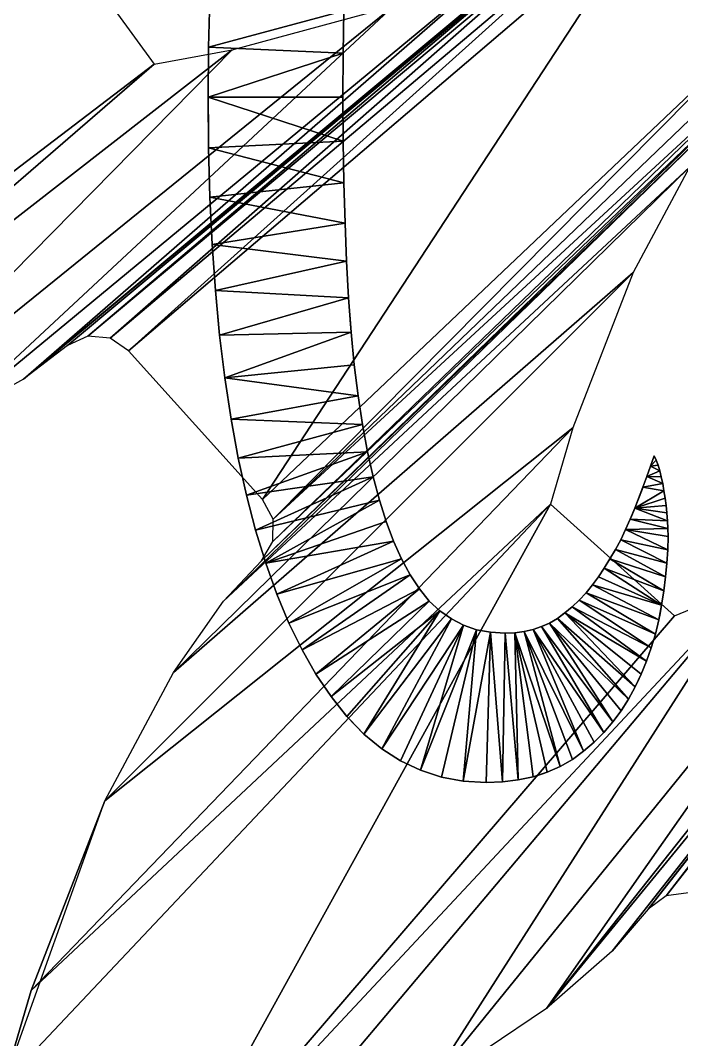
# Model space of a CAD drawing. Header units: inches. Extents: x 62 to 1153, y 3 to 780.
# Drawn here: x 79.68 to 83.19, y 12.08 to 17.49 of the extents above; entities that cross this region are included whole.
import ezdxf

# ---------------------------------------------------------------- set-up
doc = ezdxf.new("R2010")
doc.units = ezdxf.units.IN
doc.header["$MEASUREMENT"] = 0
doc.layers.add('Base', color=3, linetype='Continuous')
doc.layers.add('Main_Gear', color=4, linetype='Continuous')

msp = doc.modelspace()

# ---------------------------------------------------------------- linework, layer by layer
at = {"layer": 'Base'}
for points in [[(80.687, 17.6005, -44), (80.679, 17.3435, -44), (80.679, 17.3435, -43)], [(80.687, 17.6005, -44), (80.679, 17.3435, -43), (80.687, 17.6005, -43)], [(80.687, 17.6005, -43), (80.679, 17.3435, -43), (81.396, 17.5375, -43)], [(81.393, 17.3125, -43), (81.396, 17.5375, -43), (80.679, 17.3435, -43)], [(81.396, 17.5375, -44), (81.396, 17.5375, -43), (81.393, 17.3125, -43)], [(81.396, 17.5375, -44), (81.393, 17.3125, -43), (81.393, 17.3125, -44)], [(80.679, 17.3435, -44), (80.677, 17.0795, -44), (80.677, 17.0795, -43)], [(80.679, 17.3435, -44), (80.677, 17.0795, -43), (80.679, 17.3435, -43)], [(80.677, 17.0795, -43), (81.393, 17.3125, -43), (80.679, 17.3435, -43)], [(81.392, 17.0795, -43), (81.393, 17.3125, -43), (80.677, 17.0795, -43)], [(81.393, 17.3125, -44), (81.393, 17.3125, -43), (81.392, 17.0795, -43)], [(81.393, 17.3125, -44), (81.392, 17.0795, -43), (81.392, 17.0795, -44)], [(80.677, 17.0795, -44), (80.6784, 16.8995, -44), (80.677, 17.0795, -43)], [(80.6784, 16.8995, -44), (80.679, 16.8105, -43), (80.677, 17.0795, -43)], [(80.677, 17.0795, -43), (80.679, 16.8105, -43), (81.394, 16.8465, -43)], [(81.392, 17.0795, -43), (80.677, 17.0795, -43), (81.394, 16.8465, -43)], [(81.392, 17.0795, -44), (81.392, 17.0795, -43), (81.394, 16.8465, -44)], [(81.392, 17.0795, -43), (81.394, 16.8465, -43), (81.394, 16.8465, -44)], [(80.6784, 16.8995, -44), (80.679, 16.8105, -44), (80.679, 16.8105, -43)], [(81.397, 16.6245, -43), (81.394, 16.8465, -43), (80.679, 16.8105, -43)], [(81.394, 16.8465, -44), (81.394, 16.8465, -43), (81.397, 16.6245, -43)], [(81.394, 16.8465, -44), (81.397, 16.6245, -43), (81.397, 16.6245, -44)], [(80.679, 16.8105, -44), (80.686, 16.5495, -44), (80.686, 16.5495, -43)], [(80.679, 16.8105, -44), (80.686, 16.5495, -43), (80.679, 16.8105, -43)], [(80.679, 16.8105, -43), (80.686, 16.5495, -43), (81.397, 16.6245, -43)], [(81.403, 16.4115, -43), (81.397, 16.6245, -43), (80.686, 16.5495, -43)], [(81.397, 16.6245, -44), (81.397, 16.6245, -43), (81.403, 16.4115, -43)], [(81.397, 16.6245, -44), (81.403, 16.4115, -43), (81.403, 16.4115, -44)], [(80.686, 16.5495, -44), (80.699, 16.2975, -44), (80.699, 16.2975, -43)], [(80.686, 16.5495, -44), (80.699, 16.2975, -43), (80.686, 16.5495, -43)], [(80.686, 16.5495, -43), (80.699, 16.2975, -43), (81.403, 16.4115, -43)], [(81.411, 16.2085, -43), (81.403, 16.4115, -43), (80.699, 16.2975, -43)], [(81.403, 16.4115, -44), (81.403, 16.4115, -43), (81.411, 16.2085, -43)], [(81.403, 16.4115, -44), (81.411, 16.2085, -43), (81.411, 16.2085, -44)], [(80.699, 16.2975, -44), (80.716, 16.0535, -44), (80.716, 16.0535, -43)], [(80.699, 16.2975, -44), (80.716, 16.0535, -43), (80.699, 16.2975, -43)], [(80.699, 16.2975, -43), (80.716, 16.0535, -43), (81.411, 16.2085, -43)], [(81.422, 16.0155, -43), (81.411, 16.2085, -43), (80.716, 16.0535, -43)], [(81.411, 16.2085, -44), (81.411, 16.2085, -43), (81.422, 16.0155, -43)], [(81.411, 16.2085, -44), (81.422, 16.0155, -43), (81.422, 16.0155, -44)], [(80.738, 15.8175, -43), (80.716, 16.0535, -43), (80.7326, 15.8755, -44)], [(80.716, 16.0535, -44), (80.7326, 15.8755, -44), (80.716, 16.0535, -43)], [(80.716, 16.0535, -43), (80.738, 15.8175, -43), (81.422, 16.0155, -43)], [(81.435, 15.8325, -43), (81.422, 16.0155, -43), (80.738, 15.8175, -43)], [(81.422, 16.0155, -44), (81.422, 16.0155, -43), (81.427, 15.9451, -44)], [(81.422, 16.0155, -43), (81.435, 15.8325, -43), (81.427, 15.9451, -44)], [(81.432, 15.8755, -44), (81.427, 15.9451, -44), (81.435, 15.8325, -43)], [(80.7326, 15.8755, -44), (80.738, 15.8175, -44), (80.738, 15.8175, -43)], [(81.435, 15.8325, -43), (81.435, 15.8325, -44), (81.432, 15.8755, -44)], [(80.738, 15.8175, -43), (80.766, 15.5895, -43), (81.435, 15.8325, -43)], [(80.738, 15.8175, -44), (80.766, 15.5895, -44), (80.766, 15.5895, -43)], [(80.738, 15.8175, -44), (80.766, 15.5895, -43), (80.738, 15.8175, -43)], [(81.452, 15.6585, -43), (81.435, 15.8325, -43), (80.766, 15.5895, -43)], [(81.435, 15.8325, -44), (81.435, 15.8325, -43), (81.452, 15.6585, -43)], [(81.435, 15.8325, -44), (81.452, 15.6585, -43), (81.452, 15.6585, -44)], [(81.473, 15.4955, -43), (81.452, 15.6585, -43), (80.766, 15.5895, -43)], [(81.452, 15.6585, -44), (81.452, 15.6585, -43), (81.473, 15.4955, -43)], [(81.452, 15.6585, -44), (81.473, 15.4955, -43), (81.473, 15.4955, -44)], [(80.766, 15.5895, -43), (80.799, 15.3715, -43), (81.473, 15.4955, -43)], [(80.766, 15.5895, -44), (80.799, 15.3715, -44), (80.799, 15.3715, -43)], [(80.766, 15.5895, -44), (80.799, 15.3715, -43), (80.766, 15.5895, -43)], [(81.496, 15.3425, -43), (81.473, 15.4955, -43), (80.799, 15.3715, -43)], [(81.473, 15.4955, -44), (81.473, 15.4955, -43), (81.496, 15.3425, -43)], [(81.473, 15.4955, -44), (81.496, 15.3425, -43), (81.496, 15.3425, -44)], [(80.799, 15.3715, -43), (80.837, 15.1645, -43), (81.496, 15.3425, -43)], [(80.799, 15.3715, -44), (80.837, 15.1645, -44), (80.837, 15.1645, -43)], [(80.799, 15.3715, -44), (80.837, 15.1645, -43), (80.799, 15.3715, -43)], [(81.523, 15.1985, -43), (81.496, 15.3425, -43), (80.837, 15.1645, -43)], [(81.496, 15.3425, -44), (81.496, 15.3425, -43), (81.523, 15.1985, -43)], [(81.496, 15.3425, -44), (81.523, 15.1985, -43), (81.523, 15.1985, -44)], [(80.837, 15.1645, -43), (80.881, 14.9675, -43), (81.523, 15.1985, -43)], [(81.553, 15.0645, -43), (81.523, 15.1985, -43), (80.881, 14.9675, -43)], [(81.523, 15.1985, -44), (81.523, 15.1985, -43), (81.553, 15.0645, -43)], [(81.523, 15.1985, -44), (81.553, 15.0645, -43), (81.553, 15.0645, -44)], [(80.837, 15.1645, -44), (80.881, 14.9675, -44), (80.881, 14.9675, -43)], [(80.837, 15.1645, -44), (80.881, 14.9675, -43), (80.837, 15.1645, -43)], [(83.042, 15.1765, -43), (83.023, 15.1215, -43), (83.053, 15.1535, -43)], [(83.042, 15.1765, -44), (83.023, 15.1215, -44), (83.023, 15.1215, -43)], [(83.042, 15.1765, -44), (83.023, 15.1215, -43), (83.042, 15.1765, -43)], [(83.063, 15.1275, -43), (83.053, 15.1535, -43), (83.023, 15.1215, -43)], [(83.042, 15.1765, -44), (83.042, 15.1765, -43), (83.053, 15.1535, -43)], [(83.042, 15.1765, -44), (83.053, 15.1535, -43), (83.053, 15.1535, -44)], [(83.053, 15.1535, -44), (83.053, 15.1535, -43), (83.063, 15.1275, -43)], [(83.053, 15.1535, -44), (83.063, 15.1275, -43), (83.063, 15.1275, -44)], [(83.023, 15.1215, -43), (83.003, 15.0665, -43), (83.072, 15.0975, -43)], [(83.023, 15.1215, -44), (83.003, 15.0665, -44), (83.003, 15.0665, -43)], [(83.023, 15.1215, -44), (83.003, 15.0665, -43), (83.023, 15.1215, -43)], [(83.08, 15.0655, -43), (83.072, 15.0975, -43), (83.003, 15.0665, -43)], [(83.072, 15.0975, -43), (83.063, 15.1275, -43), (83.023, 15.1215, -43)], [(83.063, 15.1275, -44), (83.063, 15.1275, -43), (83.072, 15.0975, -43)], [(83.063, 15.1275, -44), (83.072, 15.0975, -43), (83.072, 15.0975, -44)], [(83.072, 15.0975, -44), (83.072, 15.0975, -43), (83.08, 15.0655, -43)], [(83.072, 15.0975, -44), (83.08, 15.0655, -43), (83.08, 15.0655, -44)], [(80.929, 14.7815, -43), (81.553, 15.0645, -43), (80.881, 14.9675, -43)], [(81.553, 15.0645, -43), (80.929, 14.7815, -43), (81.586, 14.9415, -43)], [(81.553, 15.0645, -44), (81.553, 15.0645, -43), (81.586, 14.9415, -43)], [(81.553, 15.0645, -44), (81.586, 14.9415, -43), (81.586, 14.9415, -44)], [(83.003, 15.0665, -43), (82.983, 15.0105, -43), (83.088, 15.0295, -43)], [(83.003, 15.0665, -44), (82.983, 15.0105, -44), (82.983, 15.0105, -43)], [(83.003, 15.0665, -44), (82.983, 15.0105, -43), (83.003, 15.0665, -43)], [(83.094, 14.9915, -43), (83.088, 15.0295, -43), (82.983, 15.0105, -43)], [(83.088, 15.0295, -43), (83.08, 15.0655, -43), (83.003, 15.0665, -43)], [(83.088, 15.0295, -43), (83.0838, 15.0487, -44), (83.08, 15.0655, -43)], [(83.08, 15.0655, -44), (83.08, 15.0655, -43), (83.0838, 15.0487, -44)], [(83.088, 15.0295, -43), (83.088, 15.0295, -44), (83.0838, 15.0487, -44)], [(83.088, 15.0295, -44), (83.088, 15.0295, -43), (83.094, 14.9915, -43)], [(83.088, 15.0295, -44), (83.094, 14.9915, -43), (83.094, 14.9915, -44)], [(82.983, 15.0105, -43), (82.939, 14.8985, -43), (83.094, 14.9915, -43)], [(82.9781, 14.998, -44), (82.939, 14.8985, -43), (82.983, 15.0105, -43)], [(82.9781, 14.998, -44), (82.939, 14.8985, -44), (82.939, 14.8985, -43)], [(83.101, 14.9525, -43), (83.094, 14.9915, -43), (82.939, 14.8985, -43)], [(82.983, 15.0105, -44), (82.9781, 14.998, -44), (82.983, 15.0105, -43)], [(83.094, 14.9915, -44), (83.094, 14.9915, -43), (83.101, 14.9525, -43)], [(83.094, 14.9915, -44), (83.101, 14.9525, -43), (83.101, 14.9525, -44)], [(80.881, 14.9675, -44), (80.929, 14.7815, -44), (80.929, 14.7815, -43)], [(80.881, 14.9675, -44), (80.929, 14.7815, -43), (80.881, 14.9675, -43)], [(80.983, 14.6065, -43), (81.586, 14.9415, -43), (80.929, 14.7815, -43)], [(81.586, 14.9415, -43), (80.983, 14.6065, -43), (81.621, 14.8275, -43)], [(81.586, 14.9415, -44), (81.586, 14.9415, -43), (81.6137, 14.8515, -44)], [(81.586, 14.9415, -43), (81.621, 14.8275, -43), (81.6137, 14.8515, -44)], [(83.106, 14.9135, -43), (83.101, 14.9525, -43), (82.939, 14.8985, -43)], [(83.101, 14.9525, -44), (83.101, 14.9525, -43), (83.106, 14.9135, -43)], [(83.101, 14.9525, -44), (83.106, 14.9135, -43), (83.106, 14.9135, -44)], [(82.916, 14.8415, -43), (83.113, 14.8325, -43), (82.939, 14.8985, -43)], [(82.9201, 14.8515, -44), (82.916, 14.8415, -43), (82.939, 14.8985, -43)], [(82.939, 14.8985, -44), (82.9201, 14.8515, -44), (82.939, 14.8985, -43)], [(83.11, 14.8735, -43), (83.106, 14.9135, -43), (82.939, 14.8985, -43)], [(83.11, 14.8735, -43), (82.939, 14.8985, -43), (83.113, 14.8325, -43)], [(83.106, 14.9135, -44), (83.106, 14.9135, -43), (83.11, 14.8735, -43)], [(83.106, 14.9135, -44), (83.11, 14.8735, -43), (83.11, 14.8735, -44)], [(83.11, 14.8735, -44), (83.11, 14.8735, -43), (83.1116, 14.8515, -44)], [(83.11, 14.8735, -43), (83.113, 14.8325, -43), (83.1116, 14.8515, -44)], [(81.621, 14.8275, -43), (80.983, 14.6065, -43), (81.66, 14.7235, -43)], [(81.621, 14.8275, -44), (81.6137, 14.8515, -44), (81.621, 14.8275, -43)], [(81.621, 14.8275, -44), (81.621, 14.8275, -43), (81.66, 14.7235, -43)], [(81.621, 14.8275, -44), (81.66, 14.7235, -43), (81.66, 14.7235, -44)], [(82.891, 14.7855, -43), (83.115, 14.7915, -43), (82.916, 14.8415, -43)], [(82.916, 14.8415, -44), (82.891, 14.7855, -44), (82.891, 14.7855, -43)], [(82.916, 14.8415, -44), (82.891, 14.7855, -43), (82.916, 14.8415, -43)], [(82.9201, 14.8515, -44), (82.916, 14.8415, -44), (82.916, 14.8415, -43)], [(83.113, 14.8325, -43), (82.916, 14.8415, -43), (83.115, 14.7915, -43)], [(83.113, 14.8325, -44), (83.1116, 14.8515, -44), (83.113, 14.8325, -43)], [(83.113, 14.8325, -44), (83.113, 14.8325, -43), (83.115, 14.7915, -43)], [(83.113, 14.8325, -44), (83.115, 14.7915, -43), (83.115, 14.7915, -44)], [(80.929, 14.7815, -44), (80.983, 14.6065, -44), (80.983, 14.6065, -43)], [(80.929, 14.7815, -44), (80.983, 14.6065, -43), (80.929, 14.7815, -43)], [(82.891, 14.7855, -43), (82.865, 14.7315, -43), (83.114, 14.6785, -43)], [(82.891, 14.7855, -44), (82.865, 14.7315, -44), (82.865, 14.7315, -43)], [(82.891, 14.7855, -44), (82.865, 14.7315, -43), (82.891, 14.7855, -43)], [(83.115, 14.7915, -43), (82.891, 14.7855, -43), (83.116, 14.7485, -43)], [(83.116, 14.7485, -43), (82.891, 14.7855, -43), (83.114, 14.6785, -43)], [(83.115, 14.7915, -44), (83.115, 14.7915, -43), (83.116, 14.7485, -43)], [(83.115, 14.7915, -44), (83.116, 14.7485, -43), (83.116, 14.7485, -44)], [(81.042, 14.4425, -43), (81.66, 14.7235, -43), (80.983, 14.6065, -43)], [(81.66, 14.7235, -43), (81.042, 14.4425, -43), (81.703, 14.6295, -43)], [(81.66, 14.7235, -44), (81.66, 14.7235, -43), (81.703, 14.6295, -43)], [(81.66, 14.7235, -44), (81.703, 14.6295, -43), (81.703, 14.6295, -44)], [(82.865, 14.7315, -43), (82.837, 14.6795, -43), (83.11, 14.6075, -43)], [(82.865, 14.7315, -44), (82.837, 14.6795, -44), (82.837, 14.6795, -43)], [(82.865, 14.7315, -44), (82.837, 14.6795, -43), (82.865, 14.7315, -43)], [(83.11, 14.6075, -43), (83.114, 14.6785, -43), (82.865, 14.7315, -43)], [(83.116, 14.7485, -44), (83.116, 14.7485, -43), (83.114, 14.6785, -43)], [(83.116, 14.7485, -44), (83.114, 14.6785, -43), (83.114, 14.6785, -44)], [(82.837, 14.6795, -43), (82.808, 14.6295, -43), (83.103, 14.5345, -43)], [(82.837, 14.6795, -44), (82.808, 14.6295, -44), (82.808, 14.6295, -43)], [(82.837, 14.6795, -44), (82.808, 14.6295, -43), (82.837, 14.6795, -43)], [(83.103, 14.5345, -43), (83.11, 14.6075, -43), (82.837, 14.6795, -43)], [(83.114, 14.6785, -44), (83.114, 14.6785, -43), (83.11, 14.6075, -43)], [(83.114, 14.6785, -44), (83.11, 14.6075, -43), (83.11, 14.6075, -44)], [(80.983, 14.6065, -44), (81.042, 14.4425, -44), (81.042, 14.4425, -43)], [(80.983, 14.6065, -44), (81.042, 14.4425, -43), (80.983, 14.6065, -43)], [(81.106, 14.2885, -43), (81.703, 14.6295, -43), (81.042, 14.4425, -43)], [(81.703, 14.6295, -43), (81.106, 14.2885, -43), (81.748, 14.5455, -43)], [(81.703, 14.6295, -44), (81.703, 14.6295, -43), (81.748, 14.5455, -43)], [(81.703, 14.6295, -44), (81.748, 14.5455, -43), (81.748, 14.5455, -44)], [(82.808, 14.6295, -43), (82.778, 14.5805, -43), (83.094, 14.4605, -43)], [(82.808, 14.6295, -44), (82.778, 14.5805, -44), (82.778, 14.5805, -43)], [(82.808, 14.6295, -44), (82.778, 14.5805, -43), (82.808, 14.6295, -43)], [(83.094, 14.4605, -43), (83.103, 14.5345, -43), (82.808, 14.6295, -43)], [(83.11, 14.6075, -44), (83.11, 14.6075, -43), (83.103, 14.5345, -43)], [(83.11, 14.6075, -44), (83.103, 14.5345, -43), (83.103, 14.5345, -44)], [(81.175, 14.1475, -43), (81.748, 14.5455, -43), (81.106, 14.2885, -43)], [(81.748, 14.5455, -43), (81.175, 14.1475, -43), (81.798, 14.4705, -43)], [(81.748, 14.5455, -44), (81.748, 14.5455, -43), (81.798, 14.4705, -43)], [(81.748, 14.5455, -44), (81.798, 14.4705, -43), (81.798, 14.4705, -44)], [(82.778, 14.5805, -43), (82.747, 14.5345, -43), (83.082, 14.3845, -43)], [(82.778, 14.5805, -44), (82.747, 14.5345, -44), (82.747, 14.5345, -43)], [(82.778, 14.5805, -44), (82.747, 14.5345, -43), (82.778, 14.5805, -43)], [(83.082, 14.3845, -43), (83.094, 14.4605, -43), (82.778, 14.5805, -43)], [(82.715, 14.4915, -43), (82.681, 14.4505, -43), (83.067, 14.3065, -43)], [(82.715, 14.4915, -44), (82.681, 14.4505, -44), (82.681, 14.4505, -43)], [(82.715, 14.4915, -44), (82.681, 14.4505, -43), (82.715, 14.4915, -43)], [(82.747, 14.5345, -43), (82.715, 14.4915, -43), (83.082, 14.3845, -43)], [(82.747, 14.5345, -44), (82.715, 14.4915, -44), (82.715, 14.4915, -43)], [(82.747, 14.5345, -44), (82.715, 14.4915, -43), (82.747, 14.5345, -43)], [(83.067, 14.3065, -43), (83.082, 14.3845, -43), (82.715, 14.4915, -43)], [(83.103, 14.5345, -44), (83.103, 14.5345, -43), (83.094, 14.4605, -43)], [(83.103, 14.5345, -44), (83.094, 14.4605, -43), (83.094, 14.4605, -44)], [(81.042, 14.4425, -44), (81.106, 14.2885, -44), (81.106, 14.2885, -43)], [(81.042, 14.4425, -44), (81.106, 14.2885, -43), (81.042, 14.4425, -43)], [(81.249, 14.0185, -43), (81.798, 14.4705, -43), (81.175, 14.1475, -43)], [(81.798, 14.4705, -43), (81.249, 14.0185, -43), (81.85, 14.4065, -43)], [(81.798, 14.4705, -44), (81.798, 14.4705, -43), (81.85, 14.4065, -43)], [(81.798, 14.4705, -44), (81.85, 14.4065, -43), (81.85, 14.4065, -44)], [(82.681, 14.4505, -43), (82.645, 14.4115, -43), (83.049, 14.2315, -43)], [(82.681, 14.4505, -44), (82.645, 14.4115, -44), (82.645, 14.4115, -43)], [(82.681, 14.4505, -44), (82.645, 14.4115, -43), (82.681, 14.4505, -43)], [(83.049, 14.2315, -43), (83.067, 14.3065, -43), (82.681, 14.4505, -43)], [(83.094, 14.4605, -44), (83.094, 14.4605, -43), (83.082, 14.3845, -43)], [(83.094, 14.4605, -44), (83.082, 14.3845, -43), (83.082, 14.3845, -44)], [(81.329, 13.9005, -43), (81.85, 14.4065, -43), (81.249, 14.0185, -43)], [(81.85, 14.4065, -43), (81.329, 13.9005, -43), (81.906, 14.3545, -43)], [(81.85, 14.4065, -44), (81.85, 14.4065, -43), (81.906, 14.3545, -43)], [(81.85, 14.4065, -44), (81.906, 14.3545, -43), (81.906, 14.3545, -44)], [(82.645, 14.4115, -43), (82.608, 14.3765, -43), (83.027, 14.1585, -43)], [(82.608, 14.3765, -44), (82.608, 14.3765, -43), (82.645, 14.4115, -43)], [(82.608, 14.3765, -44), (82.645, 14.4115, -43), (82.645, 14.4115, -44)], [(83.027, 14.1585, -43), (83.049, 14.2315, -43), (82.645, 14.4115, -43)], [(83.082, 14.3845, -43), (83.067, 14.3065, -43), (83.0734, 14.3395, -44)], [(83.082, 14.3845, -44), (83.082, 14.3845, -43), (83.0734, 14.3395, -44)], [(81.329, 13.9005, -43), (81.413, 13.7945, -43), (81.906, 14.3545, -43)], [(81.413, 13.7945, -43), (81.503, 13.7005, -43), (81.906, 14.3545, -43)], [(81.967, 14.3115, -43), (81.906, 14.3545, -43), (81.503, 13.7005, -43)], [(81.906, 14.3545, -44), (81.906, 14.3545, -43), (81.939, 14.3312, -44)], [(81.906, 14.3545, -43), (81.967, 14.3115, -43), (81.939, 14.3312, -44)], [(81.967, 14.3115, -44), (81.939, 14.3312, -44), (81.967, 14.3115, -43)], [(82.569, 14.3435, -43), (82.529, 14.3135, -43), (82.942, 13.9515, -43)], [(82.569, 14.3435, -43), (82.5637, 14.3395, -44), (82.529, 14.3135, -43)], [(82.529, 14.3135, -44), (82.529, 14.3135, -43), (82.5637, 14.3395, -44)], [(82.569, 14.3435, -43), (82.569, 14.3435, -44), (82.5637, 14.3395, -44)], [(82.608, 14.3765, -43), (82.569, 14.3435, -43), (83.002, 14.0875, -43)], [(82.569, 14.3435, -44), (82.569, 14.3435, -43), (82.608, 14.3765, -43)], [(82.569, 14.3435, -44), (82.608, 14.3765, -43), (82.608, 14.3765, -44)], [(82.974, 14.0185, -43), (83.002, 14.0875, -43), (82.569, 14.3435, -43)], [(82.942, 13.9515, -43), (82.974, 14.0185, -43), (82.569, 14.3435, -43)], [(83.002, 14.0875, -43), (83.027, 14.1585, -43), (82.608, 14.3765, -43)], [(83.067, 14.3065, -44), (83.0734, 14.3395, -44), (83.067, 14.3065, -43)], [(81.106, 14.2885, -44), (81.175, 14.1475, -44), (81.175, 14.1475, -43)], [(81.106, 14.2885, -44), (81.175, 14.1475, -43), (81.106, 14.2885, -43)], [(81.598, 13.6225, -43), (81.967, 14.3115, -43), (81.503, 13.7005, -43)], [(81.967, 14.3115, -43), (81.598, 13.6225, -43), (82.032, 14.2785, -43)], [(81.698, 13.5585, -43), (82.032, 14.2785, -43), (81.598, 13.6225, -43)], [(81.803, 13.5085, -43), (82.032, 14.2785, -43), (81.698, 13.5585, -43)], [(82.032, 14.2785, -43), (81.803, 13.5085, -43), (82.101, 14.2545, -43)], [(81.967, 14.3115, -44), (81.967, 14.3115, -43), (82.032, 14.2785, -43)], [(81.967, 14.3115, -44), (82.032, 14.2785, -43), (82.032, 14.2785, -44)], [(82.032, 14.2785, -44), (82.032, 14.2785, -43), (82.101, 14.2545, -43)], [(82.032, 14.2785, -44), (82.101, 14.2545, -43), (82.101, 14.2545, -44)], [(82.488, 14.2895, -43), (82.445, 14.2705, -43), (82.823, 13.7655, -43)], [(82.445, 14.2705, -43), (82.488, 14.2895, -43), (82.451, 14.2731, -44)], [(82.445, 14.2705, -44), (82.445, 14.2705, -43), (82.451, 14.2731, -44)], [(82.488, 14.2895, -44), (82.451, 14.2731, -44), (82.488, 14.2895, -43)], [(82.529, 14.3135, -43), (82.488, 14.2895, -43), (82.907, 13.8865, -43)], [(82.488, 14.2895, -44), (82.488, 14.2895, -43), (82.529, 14.3135, -43)], [(82.488, 14.2895, -44), (82.529, 14.3135, -43), (82.529, 14.3135, -44)], [(82.867, 13.8235, -43), (82.488, 14.2895, -43), (82.823, 13.7655, -43)], [(82.907, 13.8865, -43), (82.488, 14.2895, -43), (82.867, 13.8235, -43)], [(82.907, 13.8865, -43), (82.942, 13.9515, -43), (82.529, 14.3135, -43)], [(83.067, 14.3065, -44), (83.067, 14.3065, -43), (83.049, 14.2315, -43)], [(83.067, 14.3065, -44), (83.049, 14.2315, -43), (83.049, 14.2315, -44)], [(81.914, 13.4725, -43), (82.101, 14.2545, -43), (81.803, 13.5085, -43)], [(82.03, 13.4515, -43), (82.101, 14.2545, -43), (81.914, 13.4725, -43)], [(82.101, 14.2545, -43), (82.03, 13.4515, -43), (82.175, 14.2405, -43)], [(82.151, 13.4445, -43), (82.175, 14.2405, -43), (82.03, 13.4515, -43)], [(82.101, 14.2545, -44), (82.101, 14.2545, -43), (82.175, 14.2405, -43)], [(82.101, 14.2545, -44), (82.175, 14.2405, -43), (82.175, 14.2405, -44)], [(82.239, 13.4475, -43), (82.175, 14.2405, -43), (82.151, 13.4445, -43)], [(82.175, 14.2405, -43), (82.239, 13.4475, -43), (82.253, 14.2355, -43)], [(82.175, 14.2405, -43), (82.253, 14.2355, -43), (82.253, 14.2355, -44)], [(82.175, 14.2405, -43), (82.253, 14.2355, -44), (82.175, 14.2405, -44)], [(82.239, 13.4475, -43), (82.322, 13.4575, -43), (82.253, 14.2355, -43)], [(82.304, 14.2375, -43), (82.253, 14.2355, -43), (82.322, 13.4575, -43)], [(82.253, 14.2355, -44), (82.253, 14.2355, -43), (82.304, 14.2375, -43)], [(82.253, 14.2355, -44), (82.304, 14.2375, -43), (82.304, 14.2375, -44)], [(82.353, 14.2445, -43), (82.304, 14.2375, -43), (82.544, 13.5285, -43)], [(82.304, 14.2375, -44), (82.304, 14.2375, -43), (82.353, 14.2445, -43)], [(82.304, 14.2375, -44), (82.353, 14.2445, -43), (82.353, 14.2445, -44)], [(82.401, 13.4745, -43), (82.475, 13.4985, -43), (82.304, 14.2375, -43)], [(82.475, 13.4985, -43), (82.544, 13.5285, -43), (82.304, 14.2375, -43)], [(82.401, 13.4745, -43), (82.304, 14.2375, -43), (82.322, 13.4575, -43)], [(82.4, 14.2555, -43), (82.353, 14.2445, -43), (82.668, 13.6105, -43)], [(82.353, 14.2445, -44), (82.353, 14.2445, -43), (82.4, 14.2555, -43)], [(82.353, 14.2445, -44), (82.4, 14.2555, -43), (82.4, 14.2555, -44)], [(82.609, 13.5655, -43), (82.668, 13.6105, -43), (82.353, 14.2445, -43)], [(82.544, 13.5285, -43), (82.609, 13.5655, -43), (82.353, 14.2445, -43)], [(82.445, 14.2705, -43), (82.4, 14.2555, -43), (82.776, 13.7095, -43)], [(82.4, 14.2555, -44), (82.4, 14.2555, -43), (82.445, 14.2705, -43)], [(82.4, 14.2555, -44), (82.445, 14.2705, -43), (82.445, 14.2705, -44)], [(82.724, 13.6585, -43), (82.776, 13.7095, -43), (82.4, 14.2555, -43)], [(82.724, 13.6585, -43), (82.4, 14.2555, -43), (82.668, 13.6105, -43)], [(82.823, 13.7655, -43), (82.445, 14.2705, -43), (82.776, 13.7095, -43)], [(83.049, 14.2315, -44), (83.049, 14.2315, -43), (83.027, 14.1585, -43)], [(83.049, 14.2315, -44), (83.027, 14.1585, -43), (83.027, 14.1585, -44)], [(81.175, 14.1475, -44), (81.249, 14.0185, -44), (81.249, 14.0185, -43)], [(81.175, 14.1475, -44), (81.249, 14.0185, -43), (81.175, 14.1475, -43)], [(83.027, 14.1585, -44), (83.027, 14.1585, -43), (83.002, 14.0875, -43)], [(83.027, 14.1585, -44), (83.002, 14.0875, -43), (83.002, 14.0875, -44)], [(83.002, 14.0875, -44), (83.002, 14.0875, -43), (82.974, 14.0185, -43)], [(83.002, 14.0875, -44), (82.974, 14.0185, -43), (82.974, 14.0185, -44)], [(81.249, 14.0185, -44), (81.329, 13.9005, -44), (81.329, 13.9005, -43)], [(81.249, 14.0185, -44), (81.329, 13.9005, -43), (81.249, 14.0185, -43)], [(82.974, 14.0185, -43), (82.942, 13.9515, -43), (82.963, 13.9954, -44)], [(82.9717, 14.0136, -44), (82.974, 14.0185, -43), (82.963, 13.9954, -44)], [(82.974, 14.0185, -44), (82.974, 14.0185, -43), (82.9717, 14.0136, -44)], [(82.942, 13.9515, -44), (82.942, 13.9515, -43), (82.907, 13.8865, -43)], [(82.942, 13.9515, -44), (82.907, 13.8865, -43), (82.907, 13.8865, -44)], [(82.942, 13.9515, -44), (82.963, 13.9954, -44), (82.942, 13.9515, -43)], [(81.329, 13.9005, -44), (81.3869, 13.8275, -44), (81.329, 13.9005, -43)], [(81.3869, 13.8275, -44), (81.413, 13.7945, -43), (81.329, 13.9005, -43)], [(82.907, 13.8865, -43), (82.867, 13.8235, -43), (82.8696, 13.8275, -44)], [(82.907, 13.8865, -44), (82.907, 13.8865, -43), (82.8696, 13.8275, -44)], [(81.3869, 13.8275, -44), (81.413, 13.7945, -44), (81.413, 13.7945, -43)], [(81.503, 13.7005, -43), (81.413, 13.7945, -43), (81.427, 13.7799, -44)], [(81.413, 13.7945, -44), (81.427, 13.7799, -44), (81.413, 13.7945, -43)], [(82.867, 13.8235, -44), (82.867, 13.8235, -43), (82.823, 13.7655, -43)], [(82.867, 13.8235, -44), (82.823, 13.7655, -43), (82.823, 13.7655, -44)], [(82.867, 13.8235, -44), (82.8696, 13.8275, -44), (82.867, 13.8235, -43)], [(81.427, 13.7799, -44), (81.503, 13.7005, -44), (81.503, 13.7005, -43)], [(82.823, 13.7655, -44), (82.823, 13.7655, -43), (82.776, 13.7095, -43)], [(82.823, 13.7655, -44), (82.776, 13.7095, -43), (82.776, 13.7095, -44)], [(81.503, 13.7005, -44), (81.598, 13.6225, -44), (81.598, 13.6225, -43)], [(81.503, 13.7005, -44), (81.598, 13.6225, -43), (81.503, 13.7005, -43)], [(82.724, 13.6585, -44), (82.776, 13.7095, -44), (82.776, 13.7095, -43)], [(82.724, 13.6585, -44), (82.776, 13.7095, -43), (82.724, 13.6585, -43)], [(82.668, 13.6105, -44), (82.724, 13.6585, -44), (82.724, 13.6585, -43)], [(82.668, 13.6105, -44), (82.724, 13.6585, -43), (82.668, 13.6105, -43)], [(81.598, 13.6225, -44), (81.698, 13.5585, -44), (81.698, 13.5585, -43)], [(81.598, 13.6225, -44), (81.698, 13.5585, -43), (81.598, 13.6225, -43)], [(82.609, 13.5655, -44), (82.668, 13.6105, -44), (82.668, 13.6105, -43)], [(82.609, 13.5655, -44), (82.668, 13.6105, -43), (82.609, 13.5655, -43)], [(81.698, 13.5585, -44), (81.803, 13.5085, -44), (81.803, 13.5085, -43)], [(81.698, 13.5585, -44), (81.803, 13.5085, -43), (81.698, 13.5585, -43)], [(82.475, 13.4985, -44), (82.544, 13.5285, -44), (82.544, 13.5285, -43)], [(82.475, 13.4985, -44), (82.544, 13.5285, -43), (82.475, 13.4985, -43)], [(82.544, 13.5285, -44), (82.609, 13.5655, -44), (82.609, 13.5655, -43)], [(82.544, 13.5285, -44), (82.609, 13.5655, -43), (82.544, 13.5285, -43)], [(81.803, 13.5085, -44), (81.914, 13.4725, -44), (81.914, 13.4725, -43)], [(81.803, 13.5085, -44), (81.914, 13.4725, -43), (81.803, 13.5085, -43)], [(81.914, 13.4725, -44), (82.03, 13.4515, -44), (82.03, 13.4515, -43)], [(81.914, 13.4725, -44), (82.03, 13.4515, -43), (81.914, 13.4725, -43)], [(82.322, 13.4575, -44), (82.401, 13.4745, -44), (82.401, 13.4745, -43)], [(82.322, 13.4575, -44), (82.401, 13.4745, -43), (82.322, 13.4575, -43)], [(82.451, 13.4907, -44), (82.475, 13.4985, -43), (82.401, 13.4745, -43)], [(82.401, 13.4745, -44), (82.451, 13.4907, -44), (82.401, 13.4745, -43)], [(82.451, 13.4907, -44), (82.475, 13.4985, -44), (82.475, 13.4985, -43)], [(82.03, 13.4515, -44), (82.151, 13.4445, -44), (82.151, 13.4445, -43)], [(82.03, 13.4515, -44), (82.151, 13.4445, -43), (82.03, 13.4515, -43)], [(82.151, 13.4445, -44), (82.239, 13.4475, -44), (82.239, 13.4475, -43)], [(82.151, 13.4445, -44), (82.239, 13.4475, -43), (82.151, 13.4445, -43)], [(82.239, 13.4475, -44), (82.322, 13.4575, -44), (82.322, 13.4575, -43)], [(82.239, 13.4475, -44), (82.322, 13.4575, -43), (82.239, 13.4475, -43)]]:
    msp.add_3dface(points, dxfattribs=at)
at = {"layer": 'Main_Gear'}
for points in [[(77.7284, 17.5124, -7.4682), (80.5548, 19.0824, -11.4682), (77.2316, 16.9229, -7.4682)], [(80.0703, 18.3417, -11.4682), (77.2316, 16.9229, -7.4682), (80.5548, 19.0824, -11.4682)], [(77.2316, 16.9229, -7.4682), (80.0703, 18.3417, -11.4682), (76.6408, 16.0196, -7.4682)], [(79.8698, 17.9715, -11.4682), (76.6408, 16.0196, -7.4682), (80.0703, 18.3417, -11.4682)], [(82.8569, 18.1715, -11.4682), (80.1577, 15.8013, -7.4682), (80.039, 15.812, -7.4682)], [(80.039, 15.812, -7.4682), (82.7682, 18.1304, -11.4682), (82.8569, 18.1715, -11.4682)], [(80.1577, 15.8013, -7.4682), (82.8569, 18.1715, -11.4682), (82.9542, 18.1627, -11.4682)], [(82.7682, 18.1304, -11.4682), (79.6974, 15.5833, -7.4682), (82.5768, 17.984, -11.4682)], [(79.6974, 15.5833, -7.4682), (82.7682, 18.1304, -11.4682), (79.9309, 15.7619, -7.4682)], [(82.7682, 18.1304, -11.4682), (80.039, 15.812, -7.4682), (79.9309, 15.7619, -7.4682)], [(82.9542, 18.1627, -11.4682), (80.2552, 15.7327, -7.4682), (80.1577, 15.8013, -7.4682)], [(80.2552, 15.7327, -7.4682), (82.9542, 18.1627, -11.4682), (83.0342, 18.1064, -11.4682)], [(83.0342, 18.1064, -11.4682), (80.9647, 14.9447, -7.4682), (80.2552, 15.7327, -7.4682)], [(80.9647, 14.9447, -7.4682), (83.0342, 18.1064, -11.4682), (83.616, 17.4603, -11.4682)], [(79.8698, 17.9715, -11.4682), (77.0318, 14.6932, -7.4682), (76.3962, 15.5681, -7.4682)], [(76.6408, 16.0196, -7.4682), (79.8698, 17.9715, -11.4682), (76.3962, 15.5681, -7.4682)], [(77.0318, 14.6932, -7.4682), (79.8698, 17.9715, -11.4682), (80.391, 17.2541, -11.4682)], [(79.6974, 15.5833, -7.4682), (82.2449, 17.8003, -11.4682), (82.5768, 17.984, -11.4682)], [(82.2449, 17.8003, -11.4682), (79.6974, 15.5833, -7.4682), (79.2927, 15.3593, -7.4682)], [(79.2927, 15.3593, -7.4682), (81.6593, 17.5622, -11.4682), (82.2449, 17.8003, -11.4682)], [(78.5785, 15.069, -7.4682), (80.8051, 17.3304, -11.4682), (81.6593, 17.5622, -11.4682)], [(81.6593, 17.5622, -11.4682), (79.2927, 15.3593, -7.4682), (78.5785, 15.069, -7.4682)], [(83.616, 17.4603, -11.4682), (81.0228, 14.8406, -7.4682), (80.9647, 14.9447, -7.4682)], [(81.0228, 14.8406, -7.4682), (83.616, 17.4603, -11.4682), (83.6636, 17.3749, -11.4682)], [(83.6621, 17.2772, -11.4682), (81.0228, 14.8406, -7.4682), (83.6636, 17.3749, -11.4682)], [(80.8051, 17.3304, -11.4682), (78.5785, 15.069, -7.4682), (77.5368, 14.7863, -7.4682)], [(77.5368, 14.7863, -7.4682), (80.391, 17.2541, -11.4682), (80.8051, 17.3304, -11.4682)], [(80.391, 17.2541, -11.4682), (77.5368, 14.7863, -7.4682), (77.0318, 14.6932, -7.4682)], [(83.612, 17.1933, -11.4682), (81.021, 14.7214, -7.4682), (83.6621, 17.2772, -11.4682)], [(81.0228, 14.8406, -7.4682), (83.6621, 17.2772, -11.4682), (81.021, 14.7214, -7.4682)], [(83.4464, 17.0182, -11.4682), (80.9599, 14.6191, -7.4682), (83.612, 17.1933, -11.4682)], [(81.021, 14.7214, -7.4682), (83.612, 17.1933, -11.4682), (80.9599, 14.6191, -7.4682)], [(80.9599, 14.6191, -7.4682), (83.4464, 17.0182, -11.4682), (80.7579, 14.4056, -7.4682)], [(83.229, 16.7074, -11.4682), (80.7579, 14.4056, -7.4682), (83.4464, 17.0182, -11.4682)], [(82.931, 16.1498, -11.4682), (80.4928, 14.0265, -7.4682), (83.229, 16.7074, -11.4682)], [(80.7579, 14.4056, -7.4682), (83.229, 16.7074, -11.4682), (80.4928, 14.0265, -7.4682)], [(82.6112, 15.3246, -11.4682), (80.1294, 13.3465, -7.4682), (82.931, 16.1498, -11.4682)], [(80.4928, 14.0265, -7.4682), (82.931, 16.1498, -11.4682), (80.1294, 13.3465, -7.4682)], [(83.1065, 12.8436, -7.4682), (85.294, 15.6788, -11.4682), (85.3722, 15.7374, -11.4682)], [(85.3722, 15.7374, -11.4682), (83.2248, 12.8578, -7.4682), (83.1065, 12.8436, -7.4682)], [(85.294, 15.6788, -11.4682), (83.1065, 12.8436, -7.4682), (83.0111, 12.7721, -7.4682)], [(83.0111, 12.7721, -7.4682), (85.1372, 15.4958, -11.4682), (85.294, 15.6788, -11.4682)], [(85.1372, 15.4958, -11.4682), (82.4706, 12.2457, -7.4682), (84.8508, 15.2471, -11.4682)], [(82.4706, 12.2457, -7.4682), (85.1372, 15.4958, -11.4682), (82.8199, 12.5489, -7.4682)], [(85.1372, 15.4958, -11.4682), (83.0111, 12.7721, -7.4682), (82.8199, 12.5489, -7.4682)], [(82.492, 14.9207, -11.4682), (79.7394, 12.3401, -7.4682), (82.6112, 15.3246, -11.4682)], [(80.1294, 13.3465, -7.4682), (82.6112, 15.3246, -11.4682), (79.7394, 12.3401, -7.4682)], [(82.4706, 12.2457, -7.4682), (84.3274, 14.8925, -11.4682), (84.8508, 15.2471, -11.4682)], [(82.492, 14.9207, -11.4682), (80.3976, 11.124, -7.4682), (79.594, 11.8476, -7.4682)], [(79.7394, 12.3401, -7.4682), (82.492, 14.9207, -11.4682), (79.594, 11.8476, -7.4682)], [(80.3976, 11.124, -7.4682), (82.492, 14.9207, -11.4682), (83.151, 14.3273, -11.4682)], [(84.3274, 14.8925, -11.4682), (82.4706, 12.2457, -7.4682), (81.8323, 11.8132, -7.4682)], [(81.8323, 11.8132, -7.4682), (83.5401, 14.4881, -11.4682), (84.3274, 14.8925, -11.4682)], [(83.5401, 14.4881, -11.4682), (80.3976, 11.124, -7.4682), (83.151, 14.3273, -11.4682)], [(80.3976, 11.124, -7.4682), (83.5401, 14.4881, -11.4682), (80.8723, 11.3201, -7.4682)], [(83.5401, 14.4881, -11.4682), (81.8323, 11.8132, -7.4682), (80.8723, 11.3201, -7.4682)], [(79.594, 11.8476, -7.4682), (80.1294, 13.3465, -7.4682), (79.7394, 12.3401, -7.4682)]]:
    msp.add_3dface(points, dxfattribs=at)

doc.saveas('drawing.dxf')
